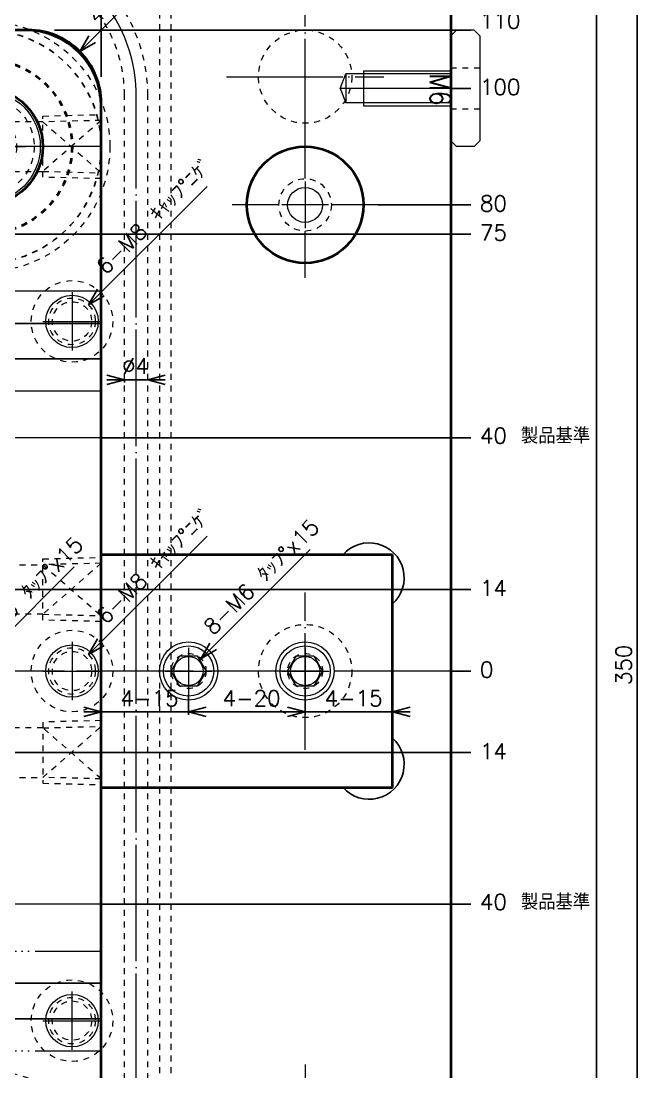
# Model space of a CAD drawing. Extents: x -178 to 604, y -587 to 345.
# Drawn here: x 451.3 to 557.8, y -68.8 to 111.6 of the extents above; entities that cross this region are included whole.
import ezdxf

# ---------------------------------------------------------------- set-up
doc = ezdxf.new("R2010")
doc.units = 0
doc.header["$MEASUREMENT"] = 0
for name, pattern in [('BORDER', [22, 20, -1, 0, -1]), ('DIVIDE', [23, 20, -1, 0, -1, 0, -1]), ('PHANTOM', [35, 30, -1, 1, -1, 1, -1]), ('STITCH', [2, 1, -1])]:
    doc.linetypes.add(name, pattern=pattern)
for name, color, linetype in [('1', 7, 'Continuous'), ('11', 7, 'Continuous'), ('12', 7, 'Continuous'), ('15', 7, 'Continuous'), ('20', 7, 'Continuous'), ('4', 7, 'Continuous'), ('5', 7, 'Continuous'), ('寸法線', 7, 'Continuous')]:
    doc.layers.add(name, color=color, linetype=linetype)
doc.styles.get("Standard").update_dxf_attribs({"font": 'txt', "bigfont": 'extfont'})
doc.dimstyles.new('VELDIM0', dxfattribs={"dimtxt": 2.69875, "dimasz": 3.000166, "dimexe": 0.5, "dimexo": 0.0625, "dimgap": 0.09, "dimtad": 0, "dimdec": 3, "dimdsep": 46, "dimtxsty": 'Standard', "dimcen": 0.09, "dimdle": 3, "dimadec": 0, "dimazin": 0, "dimtfac": 1, "dimtdec": 4, "dimtofl": 0, "dimtmove": 0, "dimatfit": 3, "dimfxl": 1, "dimtolj": 1, "dimtzin": 0, "dimarcsym": 0})
doc.dimstyles.new('VELDIM1', dxfattribs={"dimtxt": 2.69875, "dimasz": 3.000166, "dimexe": 0.5, "dimexo": 0.0625, "dimgap": 0.09, "dimtad": 0, "dimdec": 3, "dimdsep": 46, "dimtxsty": 'Standard', "dimcen": 0.09, "dimdle": 2, "dimadec": 0, "dimazin": 0, "dimtfac": 1, "dimtdec": 4, "dimtofl": 0, "dimtmove": 0, "dimatfit": 3, "dimfxl": 1, "dimtolj": 1, "dimtzin": 0, "dimarcsym": 0})
doc.dimstyles.new('VELDIM2', dxfattribs={"dimtxt": 2.69875, "dimasz": 3.000166, "dimexe": 1.25, "dimexo": 0.0625, "dimgap": 0.09, "dimtad": 0, "dimdec": 3, "dimdsep": 46, "dimtxsty": 'Standard', "dimcen": 0.09, "dimdle": 5, "dimadec": 0, "dimazin": 0, "dimtfac": 1, "dimtdec": 4, "dimtofl": 0, "dimtmove": 0, "dimatfit": 3, "dimfxl": 1, "dimtolj": 1, "dimtzin": 0, "dimarcsym": 0})

# ---------------------------------------------------------------- blocks, each defined once
blk = doc.blocks.new('CLUMP7')
at = {"layer": '12', "linetype": 'STITCH', "lineweight": 13}
for p, q in [((455, 95.25), (465, 95.5)), ((455, 84.75), (455, 95.25)), ((465, 94.5), (455, 85.75)), ((465, 94.5), (455, 94.25)), ((455, 94.25), (465, 85.5)), ((465, 95.5), (465, 94.5)), ((455, 85.75), (465, 85.5)), ((465, 85.5), (465, 84.5)), ((465, 84.5), (455, 84.75))]:
    blk.add_line(p, q, dxfattribs=at)
blk = doc.blocks.new('CLUMP6')
at = {"layer": '12', "linetype": 'STITCH', "lineweight": 13}
blk.add_blockref('CLUMP7', (0, 0), dxfattribs=at)
blk = doc.blocks.new('CLUMP10')
at = {"layer": '11', "color": 5, "linetype": 'PHANTOM', "lineweight": 5}
for p, q in [((445, 97), (445, 83)), ((438, 90), (452, 90))]:
    blk.add_line(p, q, dxfattribs=at)
at = {"layer": '11', "linetype": 'STITCH', "lineweight": 5}
blk.add_circle((445, 90), 8.5, dxfattribs=at)
at = {"layer": '11', "linetype": 'STITCH', "lineweight": 13}
blk.add_circle((445, 90), 5.5, dxfattribs=at)
blk = doc.blocks.new('*D26')
at = {"color": 0}
for p, q in [((469, 50), (466, 50.8)), ((476, 50.8), (473, 50)), ((469, 50), (466, 50)), ((466, 49.2), (469, 50)), ((469, 50), (469, 49.5)), ((473, 50), (469, 50)), ((469, 50), (473, 50)), ((469, 50), (469, 50)), ((473, 50), (473, 50)), ((473, 50), (473, 50)), ((473, 50), (476, 50)), ((473, 50), (476, 49.2))]:
    blk.add_line(p, q, dxfattribs=at)
blk.add_text('%%c4', height=2.699, dxfattribs=at).set_placement((468.59, 50.98))
blk = doc.blocks.new('*D27')
at = {"color": 0}
for p, q in [((461.34, 106.34), (475.9, 120.9)), ((462.89, 109.03), (461.34, 106.34)), ((461.34, 106.34), (464.03, 107.89))]:
    blk.add_line(p, q, dxfattribs=at)
blk.add_text('4-R 12.5', height=2.699, rotation=45, dxfattribs=at).set_placement((464.31, 110.89))
blk = doc.blocks.new('*D42')
at = {"color": 0}
for p, q in [((480, -4), (480, -7.5)), ((483, -6.2), (480, -7)), ((480, -7), (495.75, -7)), ((480, -7), (484.25, -7)), ((480, -7), (483, -7)), ((480, -7), (483, -7.8)), ((500, -7), (484.25, -7)), ((500, -7), (495.75, -7)), ((500, -7), (497, -6.2)), ((500, -7), (497, -7)), ((497, -7.8), (500, -7)), ((500, -7), (500, -7))]:
    blk.add_line(p, q, dxfattribs=at)
blk.add_text('4-20', height=2.699, dxfattribs=at).set_placement((485.84, -6.02))
blk = doc.blocks.new('*D43')
at = {"color": 0}
for p, q in [((465, -7), (462, -6.2)), ((465, -7), (462, -7)), ((462, -7.8), (465, -7)), ((465, -7), (465, -7)), ((465, -7), (478.25, -7)), ((465, -7), (466.75, -7)), ((480, -7), (466.75, -7)), ((480, -7), (478.25, -7)), ((483, -6.2), (480, -7)), ((480, -7), (480, -7)), ((480, -7), (483, -7)), ((480, -7), (483, -7.8))]:
    blk.add_line(p, q, dxfattribs=at)
blk.add_text('4-15', height=2.699, dxfattribs=at).set_placement((468.34, -6.02))
blk = doc.blocks.new('*D44')
at = {"color": 0}
for p, q in [((525, 0), (526.67, 0)), ((526.67, 0), (528.33, 0)), ((528.33, 0), (528.41, 0))]:
    blk.add_line(p, q, dxfattribs=at)
blk.add_text('0', height=2.7, dxfattribs=at).set_placement((530, -1.11))
blk = doc.blocks.new('CLUMP23')
at = {"layer": '12', "linetype": 'STITCH', "lineweight": 13}
for p, q in [((465, -8.5), (455, -8.75)), ((455, -8.75), (455, -19.25)), ((465, -9.5), (465, -8.5)), ((455, -18.25), (465, -9.5)), ((455, -9.75), (465, -9.5)), ((465, -18.5), (455, -9.75)), ((465, -18.5), (455, -18.25)), ((455, -19.25), (465, -19.5)), ((465, -19.5), (465, -18.5))]:
    blk.add_line(p, q, dxfattribs=at)
blk = doc.blocks.new('CLUMP22')
at = {"layer": '12', "linetype": 'STITCH', "lineweight": 13}
blk.add_blockref('CLUMP23', (0, 0), dxfattribs=at)
blk = doc.blocks.new('*D435')
at = {"color": 0}
for p, q in [((462.83, 62.83), (483.17, 83.17)), ((464.38, 65.52), (462.83, 62.83)), ((462.83, 62.83), (465.52, 64.38))]:
    blk.add_line(p, q, dxfattribs=at)
blk.add_text('6-M8 ｷｬｯﾌ%%dﾆｹﾞ', height=2.6987, rotation=45, dxfattribs=at).set_placement((465.81, 67.85))
blk = doc.blocks.new('CLUMP230')
at = {"layer": '11', "linetype": 'STITCH', "lineweight": 5}
blk.add_circle((460, 60), 7, dxfattribs=at)
at = {"layer": '11', "lineweight": 13}
blk.add_circle((460, 60), 4.5, dxfattribs=at)
blk = doc.blocks.new('CLUMP231')
at = {"layer": '11', "color": 5, "linetype": 'PHANTOM', "lineweight": 5}
for p, q in [((460, 65), (460, 55)), ((455, 60), (465, 60))]:
    blk.add_line(p, q, dxfattribs=at)
at = {"layer": '11', "linetype": 'STITCH', "lineweight": 13}
blk.add_circle((460, 60), 4, dxfattribs=at)
at = {"layer": '11', "color": 5, "linetype": 'STITCH', "lineweight": 5}
blk.add_circle((460, 60), 3.38, dxfattribs=at)
blk = doc.blocks.new('CLUMP237')
at = {"layer": '11', "linetype": 'STITCH', "lineweight": 5}
blk.add_circle((460, -60), 7, dxfattribs=at)
at = {"layer": '11', "lineweight": 13}
blk.add_circle((460, -60), 4.5, dxfattribs=at)
blk = doc.blocks.new('CLUMP240')
at = {"layer": '11', "color": 5, "linetype": 'PHANTOM', "lineweight": 5}
for p, q in [((460, -65), (460, -55)), ((455, -60), (465, -60))]:
    blk.add_line(p, q, dxfattribs=at)
at = {"layer": '11', "linetype": 'STITCH', "lineweight": 13}
blk.add_circle((460, -60), 4, dxfattribs=at)
at = {"layer": '11', "color": 5, "linetype": 'STITCH', "lineweight": 5}
blk.add_circle((460, -60), 3.38, dxfattribs=at)
blk = doc.blocks.new('*D553')
at = {"color": 0}
for p, q in [((446, -14), (474, -14)), ((474, -14), (502, -14)), ((502, -14), (528.41, -14))]:
    blk.add_line(p, q, dxfattribs=at)
blk.add_text('14', height=2.699, dxfattribs=at).set_placement((530, -15.11))
blk = doc.blocks.new('*D554')
at = {"color": 0}
for p, q in [((466.6, -110), (487.74, -110)), ((487.74, -110), (508.87, -110)), ((508.87, -110), (528.41, -110))]:
    blk.add_line(p, q, dxfattribs=at)
blk.add_text('110', height=2.699, dxfattribs=at).set_placement((530, -109.72))
blk = doc.blocks.new('CLUMP299')
at = {"layer": '20', "color": 5, "linetype": 'BORDER', "lineweight": 5}
for p, q in [((500, -67.5), (500, -75.5)), ((495.5, -80), (487.5, -80)), ((512.5, -80), (504.5, -80)), ((500, -84.5), (500, -92.5))]:
    blk.add_line(p, q, dxfattribs=at)
at = {"layer": '20', "lineweight": 40}
blk.add_circle((500, -80), 10, dxfattribs=at)
blk = doc.blocks.new('*D557')
at = {"color": 0}
for p, q in [((500, -4), (500, -7.5)), ((515, -5), (515, -7.5)), ((500, -7), (497, -6.2)), ((500, -7), (497, -7)), ((497, -7.8), (500, -7)), ((500, -7), (513.25, -7)), ((500, -7), (501.75, -7)), ((515, -7), (501.75, -7)), ((515, -7), (513.25, -7)), ((518, -6.2), (515, -7)), ((515, -7), (518, -7)), ((515, -7), (518, -7.8))]:
    blk.add_line(p, q, dxfattribs=at)
blk.add_text('4-15', height=2.699, dxfattribs=at).set_placement((503.34, -6.02))
blk = doc.blocks.new('CLUMP301')
at = {"layer": '20', "color": 5, "linetype": 'BORDER', "lineweight": 5}
for p, q in [((500, 84.5), (500, 92.5)), ((495.5, 80), (487.5, 80)), ((512.5, 80), (504.5, 80)), ((500, 67.5), (500, 75.5))]:
    blk.add_line(p, q, dxfattribs=at)
at = {"layer": '20', "lineweight": 40}
blk.add_circle((500, 80), 10, dxfattribs=at)
blk = doc.blocks.new('CLUMP302')
at = {"layer": '11', "color": 5, "linetype": 'PHANTOM', "lineweight": 5}
for p, q in [((500, 84), (500, 76)), ((504, 80), (496, 80))]:
    blk.add_line(p, q, dxfattribs=at)
at = {"layer": '11', "linetype": 'STITCH', "lineweight": 5}
blk.add_circle((500, 80), 4.5, dxfattribs=at)
at = {"layer": '11', "lineweight": 13}
blk.add_circle((500, 80), 3, dxfattribs=at)
blk = doc.blocks.new('*D570')
at = {"color": 0}
for p, q in [((465, -40), (486.67, -40)), ((486.67, -40), (508.33, -40)), ((508.33, -40), (528.41, -40))]:
    blk.add_line(p, q, dxfattribs=at)
blk.add_text('40 製品基準', height=2.699, dxfattribs=at).set_placement((530, -40.97))
blk = doc.blocks.new('*D626')
at = {"color": 0}
for p, q in [((525, 100), (526.67, 100)), ((526.67, 100), (528.33, 100)), ((528.33, 100), (528.41, 100))]:
    blk.add_line(p, q, dxfattribs=at)
blk.add_text('100', height=2.699, dxfattribs=at).set_placement((530, 98.89))
blk = doc.blocks.new('*D627')
at = {"color": 0}
for p, q in [((512.5, 80), (518.33, 80)), ((518.33, 80), (524.17, 80)), ((524.17, 80), (528.41, 80))]:
    blk.add_line(p, q, dxfattribs=at)
blk.add_text('80', height=2.699, dxfattribs=at).set_placement((530, 78.89))
blk = doc.blocks.new('CLUMP340')
at = {"layer": '11', "color": 5, "linetype": 'PHANTOM', "lineweight": 5}
for p, q in [((460, 5), (460, -5)), ((455, 0), (465, 0))]:
    blk.add_line(p, q, dxfattribs=at)
at = {"layer": '11', "linetype": 'STITCH', "lineweight": 13}
blk.add_circle((460, 0), 4, dxfattribs=at)
at = {"layer": '11', "color": 5, "linetype": 'STITCH', "lineweight": 5}
blk.add_circle((460, 0), 3.38, dxfattribs=at)
blk = doc.blocks.new('CLUMP343')
at = {"layer": '11', "color": 5, "linetype": 'PHANTOM', "lineweight": 5}
for p, q in [((480, 4), (480, -4)), ((476, 0), (484, 0))]:
    blk.add_line(p, q, dxfattribs=at)
at = {"layer": '11', "linetype": 'STITCH', "lineweight": 13}
blk.add_circle((480, 0), 3, dxfattribs=at)
at = {"layer": '11', "color": 5, "lineweight": 5}
blk.add_circle((480, 0), 2.5, dxfattribs=at)
blk = doc.blocks.new('CLUMP344')
at = {"layer": '11', "lineweight": 13}
for p, q in [((477, 0), (478.5, 2.6)), ((478.5, 2.6), (481.5, 2.6)), ((481.5, 2.6), (483, 0)), ((478.5, -2.6), (477, 0)), ((483, 0), (481.5, -2.6)), ((481.5, -2.6), (478.5, -2.6))]:
    blk.add_line(p, q, dxfattribs=at)
for radius in [5, 4.31]:
    blk.add_circle((480, 0), radius, dxfattribs=at)
blk = doc.blocks.new('*D633')
at = {"color": 0}
for p, q in [((444.62, 2.12), (460.38, 17.88)), ((446.17, 4.81), (444.62, 2.12)), ((444.62, 2.12), (447.31, 3.67))]:
    blk.add_line(p, q, dxfattribs=at)
blk.add_text('2-M6 ﾀｯﾌ%%dx15', height=2.6987, rotation=45, dxfattribs=at).set_placement((443.74, 3))
blk = doc.blocks.new('CLUMP346')
at = {"layer": '12', "linetype": 'STITCH', "lineweight": 13}
for p, q in [((455, 19.25), (465, 19.5)), ((455, 8.75), (455, 19.25)), ((465, 18.5), (455, 9.75)), ((465, 18.5), (455, 18.25)), ((455, 18.25), (465, 9.5)), ((465, 19.5), (465, 18.5)), ((455, 9.75), (465, 9.5)), ((465, 9.5), (465, 8.5)), ((465, 8.5), (455, 8.75))]:
    blk.add_line(p, q, dxfattribs=at)
blk = doc.blocks.new('CLUMP345')
at = {"layer": '12', "linetype": 'STITCH', "lineweight": 13}
blk.add_blockref('CLUMP346', (0, 0), dxfattribs=at)
blk = doc.blocks.new('CLUMP352')
at = {"layer": '11', "linetype": 'STITCH', "lineweight": 5}
blk.add_circle((460, 0), 7, dxfattribs=at)
at = {"layer": '11', "lineweight": 13}
blk.add_circle((460, 0), 4.5, dxfattribs=at)
blk = doc.blocks.new('CLUMP353')
at = {"layer": '11', "lineweight": 13}
for p, q in [((497, 0), (498.5, 2.6)), ((498.5, 2.6), (501.5, 2.6)), ((501.5, 2.6), (503, 0)), ((498.5, -2.6), (497, 0)), ((503, 0), (501.5, -2.6)), ((501.5, -2.6), (498.5, -2.6))]:
    blk.add_line(p, q, dxfattribs=at)
for radius in [5, 4.31]:
    blk.add_circle((500, 0), radius, dxfattribs=at)
blk = doc.blocks.new('CLUMP354')
at = {"layer": '11', "color": 5, "linetype": 'PHANTOM', "lineweight": 5}
for p, q in [((500, 4), (500, -4)), ((496, 0), (504, 0))]:
    blk.add_line(p, q, dxfattribs=at)
at = {"layer": '11', "linetype": 'STITCH', "lineweight": 13}
blk.add_circle((500, 0), 3, dxfattribs=at)
at = {"layer": '11', "color": 5, "lineweight": 5}
blk.add_circle((500, 0), 2.5, dxfattribs=at)
blk = doc.blocks.new('*D647')
at = {"color": 0}
for p, q in [((457, 110), (481.33, 110)), ((481.33, 110), (505.67, 110)), ((505.67, 110), (528.41, 110))]:
    blk.add_line(p, q, dxfattribs=at)
blk.add_text('110', height=2.699, dxfattribs=at).set_placement((530, 110.28))
blk = doc.blocks.new('*D648')
at = {"color": 0}
for p, q in [((432, 75), (464.67, 75)), ((464.67, 75), (497.33, 75)), ((497.33, 75), (528.41, 75))]:
    blk.add_line(p, q, dxfattribs=at)
blk.add_text('75', height=2.699, dxfattribs=at).set_placement((530, 73.89))
blk = doc.blocks.new('*D649')
at = {"color": 0}
for p, q in [((446, 14), (474, 14)), ((474, 14), (502, 14)), ((502, 14), (528.41, 14))]:
    blk.add_line(p, q, dxfattribs=at)
blk.add_text('14', height=2.699, dxfattribs=at).set_placement((530, 12.89))
blk = doc.blocks.new('*D650')
at = {"color": 0}
for p, q in [((482.12, 2.12), (500.88, 20.88)), ((483.67, 4.81), (482.12, 2.12)), ((482.12, 2.12), (484.81, 3.67))]:
    blk.add_line(p, q, dxfattribs=at)
blk.add_text('8-M6 ﾀｯﾌ%%dx15', height=2.6987, rotation=45, dxfattribs=at).set_placement((484.24, 6))
blk = doc.blocks.new('*D652')
at = {"color": 0}
for p, q in [((465, 40), (486.67, 40)), ((486.67, 40), (508.33, 40)), ((508.33, 40), (528.41, 40))]:
    blk.add_line(p, q, dxfattribs=at)
blk.add_text('40 製品基準', height=2.699, dxfattribs=at).set_placement((530, 39.03))
blk = doc.blocks.new('*D653')
at = {"color": 0}
for p, q in [((462.83, 2.83), (483.17, 23.17)), ((464.38, 5.52), (462.83, 2.83)), ((462.83, 2.83), (465.52, 4.38))]:
    blk.add_line(p, q, dxfattribs=at)
blk.add_text('6-M8 ｷｬｯﾌ%%dﾆｹﾞ', height=2.6987, rotation=45, dxfattribs=at).set_placement((465.81, 7.85))
blk = doc.blocks.new('*D655')
at = {"color": 0}
for p, q in [((521.5, 120), (524.33, 120)), ((524.33, 120), (527.17, 120)), ((527.17, 120), (528.41, 120))]:
    blk.add_line(p, q, dxfattribs=at)
blk.add_text('120', height=2.699, dxfattribs=at).set_placement((530, 118.89))
blk = doc.blocks.new('*D715')
at = {"color": 0}
for p, q in [((465, 154), (465, 178.41)), ((465, 128), (465, 154)), ((465, 102), (465, 128))]:
    blk.add_line(p, q, dxfattribs=at)
blk.add_text('65', height=2.699, rotation=90, dxfattribs=at).set_placement((464.72, 180))
blk = doc.blocks.new('*D716')
at = {"color": 0}
for p, q in [((525, 175), (526.67, 175)), ((526.67, 175), (528.33, 175)), ((528.33, 175), (528.41, 175))]:
    blk.add_line(p, q, dxfattribs=at)
blk.add_text('175', height=2.699, dxfattribs=at).set_placement((530, 173.89))
blk = doc.blocks.new('*D717')
at = {"color": 0}
for p, q in [((448.5, 134), (475.67, 134)), ((475.67, 134), (502.83, 134)), ((502.83, 134), (528.41, 134))]:
    blk.add_line(p, q, dxfattribs=at)
blk.add_text('134', height=2.699, dxfattribs=at).set_placement((530, 132.89))
blk = doc.blocks.new('*D843')
at = {"color": 0}
for p, q in [((521.5, -120), (524.33, -120)), ((524.33, -120), (527.17, -120)), ((527.17, -120), (528.41, -120))]:
    blk.add_line(p, q, dxfattribs=at)
blk.add_text('120', height=2.699, dxfattribs=at).set_placement((530, -121.11))
blk = doc.blocks.new('*D851')
at = {"color": 0}
for p, q in [((525, -175), (526.67, -175)), ((526.67, -175), (528.33, -175)), ((528.33, -175), (528.41, -175))]:
    blk.add_line(p, q, dxfattribs=at)
blk.add_text('175', height=2.699, dxfattribs=at).set_placement((530, -176.11))
blk = doc.blocks.new('*D852')
at = {"color": 0}
for p, q in [((448.5, -134), (475.67, -134)), ((475.67, -134), (502.83, -134)), ((502.83, -134), (528.41, -134))]:
    blk.add_line(p, q, dxfattribs=at)
blk.add_text('134', height=2.699, dxfattribs=at).set_placement((530, -135.11))
blk = doc.blocks.new('*D853')
at = {"color": 0}
for p, q in [((550, 175), (557.5, 175)), ((557, 175), (556.2, 172)), ((557, 175), (557, 4)), ((557, 175), (557, -4)), ((557, 175), (557, 172)), ((557.8, 172), (557, 175)), ((557, -175), (557, 4)), ((557, -175), (557, -4)), ((556.2, -172), (557, -175)), ((557, -175), (557, -172)), ((557, -175), (557.8, -172)), ((550, -175), (557.5, -175))]:
    blk.add_line(p, q, dxfattribs=at)
blk.add_text('350', height=2.699, rotation=90, dxfattribs=at).set_placement((556.02, -2.41))

msp = doc.modelspace()

# ---------------------------------------------------------------- linework, layer by layer
at = {"layer": '1', "color": 1, "linetype": 'DIVIDE', "lineweight": 13}
for p, q in [((465, 40), (420, 40)), ((465, -40), (420, -40))]:
    msp.add_line(p, q, dxfattribs=at)
at = {"layer": '11', "color": 1, "lineweight": 5}
for p, q in [((526, 110), (525, 109)), ((529, 110), (526, 110)), ((530, 109), (529, 110)), ((530, 109), (530, 91)), ((526, 90), (525, 91)), ((530, 91), (529, 90)), ((529, 90), (526, 90))]:
    msp.add_line(p, q, dxfattribs=at)
at = {"layer": '11', "linetype": 'DIVIDE', "lineweight": 5}
for p, q in [((510, 103), (510, 97)), ((510, 103), (525, 103)), ((506, 100), (507, 102.5)), ((507, 102.5), (507, 97.5)), ((506, 100), (507, 97.5)), ((510, 97), (525, 97))]:
    msp.add_line(p, q, dxfattribs=at)
at = {"layer": '11', "linetype": 'STITCH', "lineweight": 5}
for p, q in [((525, 103.5), (530, 103.5)), ((525, 96.5), (530, 96.5))]:
    msp.add_line(p, q, dxfattribs=at)
at = {"layer": '11', "color": 5, "linetype": 'DIVIDE', "lineweight": 5}
for p, q in [((525, 102.5), (507, 102.5)), ((525, 97.5), (507, 97.5))]:
    msp.add_line(p, q, dxfattribs=at)
at = {"layer": '11', "color": 5, "linetype": 'BORDER', "lineweight": 5}
msp.add_line((525, 100), (506, 100), dxfattribs=at)
at = {"layer": '11', "linetype": 'STITCH', "lineweight": 13}
for centre in [(445, 90), (445, -90)]:
    msp.add_circle(centre, 21.5, dxfattribs=at)
at = {"layer": '11', "linetype": 'STITCH', "lineweight": 25}
msp.add_circle((445, 90), 20, dxfattribs=at)
at = {"layer": '12', "linetype": 'STITCH', "lineweight": 13}
for p, q in [((455, 94.25), (400, 94.25)), ((400, 85.75), (455, 85.75)), ((377, 18.25), (455, 18.25)), ((455, 9.75), (377, 9.75)), ((455, -9.75), (377, -9.75)), ((377, -18.25), (455, -18.25))]:
    msp.add_line(p, q, dxfattribs=at)
at = {"layer": '15', "linetype": 'STITCH', "lineweight": 13}
for p, q in [((469, -94), (469, 98.8312)), ((473, -94), (473, 98.8312))]:
    msp.add_line(p, q, dxfattribs=at)
at = {"layer": '15', "color": 5, "linetype": 'BORDER', "lineweight": 5}
msp.add_line((471, -94), (471, 98.8312), dxfattribs=at)
at = {"layer": '15', "linetype": 'STITCH', "lineweight": 13}
for radius, end in [(28, 60.968256), (24, 60)]:
    msp.add_arc((445, 98.8312), radius, 360, end, dxfattribs=at)
at = {"layer": '15', "color": 5, "linetype": 'BORDER', "lineweight": 5}
msp.add_arc((445, 98.8312), 26, 0, 60, dxfattribs=at)
at = {"layer": '20', "linetype": 'STITCH', "lineweight": 13}
for p, q in [((475, 173), (475, 0)), ((477, 0), (477, 173)), ((475, 0), (475, -173)), ((477, -173), (477, 0))]:
    msp.add_line(p, q, dxfattribs=at)
at = {"layer": '20', "lineweight": 40}
for p, q in [((525, 173), (525, -173)), ((465, 20), (515, 20)), ((515, -20), (515, 20)), ((465, -20), (515, -20))]:
    msp.add_line(p, q, dxfattribs=at)
at = {"layer": '20', "lineweight": 25}
msp.add_line((550, 173), (550, -173), dxfattribs=at)
at = {"layer": '20', "color": 5, "linetype": 'BORDER', "lineweight": 5}
for p, q in [((500, 88.5), (500, 115.5)), ((500, 88.5), (500, 115.5)), ((486.5, 102), (513.5, 102)), ((486.5, 102), (513.5, 102)), ((500, -13.5), (500, 13.5)), ((500, -13.5), (500, 13.5)), ((525, 0), (400, 0))]:
    msp.add_line(p, q, dxfattribs=at)
at = {"layer": '20', "color": 1, "linetype": 'STITCH', "lineweight": 13}
for centre in [(500, 102), (500, 102), (500, 0), (500, 0)]:
    msp.add_circle(centre, 8, dxfattribs=at)
at = {"layer": '20', "linetype": 'STITCH', "lineweight": 40}
msp.add_circle((445, 90), 15, dxfattribs=at)
at = {"layer": '20', "lineweight": 40}
msp.add_arc((452.5, 97.5), 12.5, 359.999996, 90.000004, dxfattribs=at)
at = {"layer": '20', "lineweight": 25}
for centre, start, end in [((511, 16), 311.810315, 138.189685), ((511, -16), 221.810315, 48.189685)]:
    msp.add_arc(centre, 6, start, end, dxfattribs=at)
at = {"layer": '4', "color": 4, "linetype": 'DIVIDE', "lineweight": 5}
for p, q in [((465, 65.194), (430.455, 65.194)), ((465, 48.058), (430.455, 48.058)), ((430.455, -48.058), (465, -48.058)), ((430.455, -65.194), (465, -65.194))]:
    msp.add_line(p, q, dxfattribs=at)
at = {"layer": '5', "lineweight": 40}
for p, q in [((452, 110), (335, 110)), ((465, -110), (465, 97))]:
    msp.add_line(p, q, dxfattribs=at)
at = {"layer": '5', "color": 5, "linetype": 'BORDER', "lineweight": 5}
msp.add_line((465, 90), (445, 90), dxfattribs=at)
at = {"layer": '5', "lineweight": 25}
for p, q in [((430.455, 59.6613), (465, 59.6613)), ((430.455, 53.5906), (465, 53.5906)), ((430.455, -53.5906), (465, -53.5906)), ((430.455, -59.6613), (465, -59.6613))]:
    msp.add_line(p, q, dxfattribs=at)
at = {"layer": '5', "lineweight": 40}
msp.add_circle((445, 90), 10, dxfattribs=at)
at = {"layer": '5', "lineweight": 13}
msp.add_circle((445, 90), 9.5626, dxfattribs=at)
at = {"layer": '5', "lineweight": 40}
msp.add_arc((452, 97), 13, 360, 90, dxfattribs=at)

# ---------------------------------------------------------------- block references
at = {"layer": '11', "linetype": 'STITCH', "lineweight": 13}
msp.add_blockref('CLUMP10', (0, 0), dxfattribs=at)
at = {"layer": '11', "linetype": 'BORDER', "lineweight": 5}
for name in ['CLUMP302', 'CLUMP343', 'CLUMP354']:
    msp.add_blockref(name, (0, 0), dxfattribs=at)
at = {"layer": '11', "lineweight": 13}
for name in ['CLUMP230', 'CLUMP352', 'CLUMP237']:
    msp.add_blockref(name, (0, 0), dxfattribs=at)
at = {"layer": '11', "linetype": 'PHANTOM', "lineweight": 13}
for name in ['CLUMP231', 'CLUMP340', 'CLUMP240']:
    msp.add_blockref(name, (0, 0), dxfattribs=at)
at = {"layer": '11', "lineweight": 25}
for name in ['CLUMP344', 'CLUMP353']:
    msp.add_blockref(name, (0, 0), dxfattribs=at)
at = {"layer": '12', "lineweight": 13}
for name in ['CLUMP6', 'CLUMP345', 'CLUMP22']:
    msp.add_blockref(name, (0, 0), dxfattribs=at)
at = {"layer": '20', "linetype": 'STITCH', "lineweight": 13}
for name in ['CLUMP301', 'CLUMP299']:
    msp.add_blockref(name, (0, 0), dxfattribs=at)

# ---------------------------------------------------------------- texts
at = {"layer": '11', "lineweight": 5, "insert": (525, 102.5), "char_height": 3.59833, "width": 5.75, "attachment_point": 1, "rotation": 270}
msp.add_mtext('\\W0.8;M6', dxfattribs=at)

# ---------------------------------------------------------------- dimensions: what is measured, and where the dimension line sits
at = {"layer": '寸法線', "color": 1, "lineweight": 5}
for feature_location, offset, dtype, origin, picture, middle in [((465, 102), (-65, 73), 1, (465, 180), '*D715', (465, 180)), ((457, 110), (68, -110), 0, (530, 110), '*D647', (530, 110)), ((466.6046863561, -110), (58.3953136439, 110), 0, (530, -110), '*D554', (530, -110))]:
    dim = msp.add_ordinate_dim(feature_location=feature_location, offset=offset, dtype=dtype, origin=origin, dimstyle='VELDIM1', dxfattribs=at)
    dim.commit()
    dim.dimension.update_dxf_attribs({"geometry": picture, "text_midpoint": middle})
at = {"layer": '寸法線', "color": 5, "lineweight": 5}
for feature_location, offset, origin, picture, middle in [((525, 175), (0, -175), (530, 175), '*D716', (530, 175)), ((448.5, 134), (76.5, -134), (530, 134), '*D717', (530, 134)), ((521.5, 120), (3.5, -120), (530, 120), '*D655', (530, 120)), ((525, 100), (0, -100), (530, 100), '*D626', (530, 100)), ((512.5, 80), (12.5, -80), (530, 80), '*D627', (530, 80)), ((432, 75), (93, -75), (530, 75), '*D648', (530, 75)), ((446, 14), (79, -14), (530, 14), '*D649', (530, 14)), ((446, -14), (79, 14), (530, -14), '*D553', (530, -14)), ((448.5, -134), (76.5, 134), (530, -134), '*D852', (530, -134)), ((521.5, -120), (3.5, 120), (530, -120), '*D843', (530, -120)), ((525, 0), (0, 0), (530, 0), '*D44', (530, 0)), ((525, -175), (0, 175), (530, -175), '*D851', (530, -175))]:
    dim = msp.add_ordinate_dim(feature_location=feature_location, offset=offset, dtype=0, origin=origin, dimstyle='VELDIM1', dxfattribs=at)
    dim.commit()
    dim.dimension.update_dxf_attribs({"geometry": picture, "text_midpoint": middle})
dim = msp.add_linear_dim(base=(557, -175), p1=(550, -175), p2=(550, 175), angle=90, dimstyle='VELDIM0', dxfattribs=at)
dim.commit()
dim.dimension.update_dxf_attribs({"geometry": '*D853', "text_midpoint": (557, 0), "dimtype": 128})
dim = msp.add_radius_dim(center=(452.5, 97.5), mpoint=(461.3388, 106.3388), text='4-R <>', dimstyle='VELDIM2', dxfattribs=at)
dim.commit()
dim.dimension.update_dxf_attribs({"geometry": '*D27', "text_midpoint": (470.5, 115.5), "dimtype": 132})
for p1, p2, text, picture, middle in [((457.1716, 57.1716), (462.8284, 62.8284), '6-M<> ｷｬｯﾌ%%dﾆｹﾞ', '*D435', (473, 75)), ((457.1716, -2.8284), (462.8284, 2.8284), '6-M<> ｷｬｯﾌ%%dﾆｹﾞ', '*D653', (475, 15)), ((477.8787, -2.1213), (482.1213, 2.1213), '8-M<> ﾀｯﾌ%%dx15', '*D650', (490, 13)), ((440.3787, -2.1213), (444.6213, 2.1213), '2-M<> ﾀｯﾌ%%dx15', '*D633', (455, 10))]:
    dim = msp.add_diameter_dim_2p(p1=p1, p2=p2, text=text, dimstyle='VELDIM2', dxfattribs=at)
    dim.commit()
    dim.dimension.update_dxf_attribs({"geometry": picture, "text_midpoint": middle, "dimtype": 131})
for base, p1, p2, text, picture, middle in [((473, 50), (473, 50), (469, 50), '%%c<>', '*D26', (471, 50)), ((480, -7), (480, -7), (465, -7), '4-<>', '*D43', (472.5, -7))]:
    dim = msp.add_linear_dim(base=base, p1=p1, p2=p2, text=text, dimstyle='VELDIM0', dxfattribs=at)
    dim.commit()
    dim.dimension.update_dxf_attribs({"geometry": picture, "text_midpoint": middle, "dimtype": 128})
for feature_location, offset, origin, picture, middle in [((465, 40), (60, -40), (530, 40), '*D652', (530, 40)), ((465, -40), (60, 40), (530, -40), '*D570', (530, -40))]:
    dim = msp.add_ordinate_dim(feature_location=feature_location, offset=offset, dtype=0, origin=origin, text='<> 製品基準', dimstyle='VELDIM1', dxfattribs=at)
    dim.commit()
    dim.dimension.update_dxf_attribs({"geometry": picture, "text_midpoint": middle})
for base, p1, p2, picture, middle in [((480, -7), (480, -4), (500, -7), '*D42', (490, -7)), ((500, -7), (500, -4), (515, -5), '*D557', (507.5, -7))]:
    dim = msp.add_linear_dim(base=base, p1=p1, p2=p2, angle=180, text='4-<>', dimstyle='VELDIM0', dxfattribs=at)
    dim.commit()
    dim.dimension.update_dxf_attribs({"geometry": picture, "text_midpoint": middle, "dimtype": 128})

doc.saveas('drawing.dxf')
